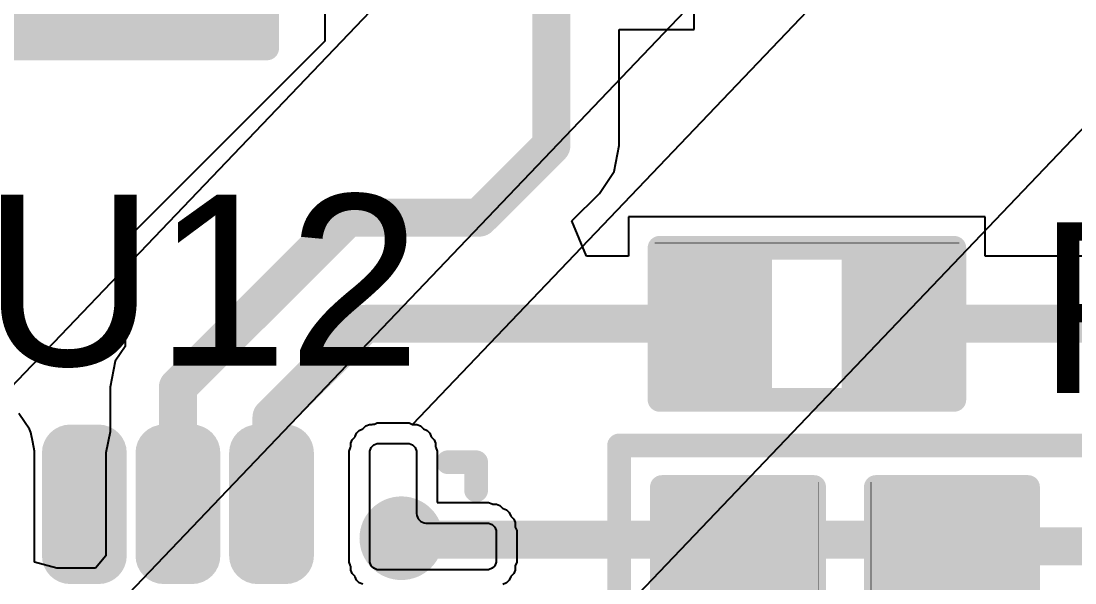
# Model space of a CAD drawing. Header units: inches. Extents: x -11 to 5428, y 0 to 5423.
# Drawn here: x 318.52 to 324.15, y 69.95 to 72.96 of the extents above; entities that cross this region are included whole.
import ezdxf

# ---------------------------------------------------------------- set-up
doc = ezdxf.new("R2010")
doc.units = ezdxf.units.IN
for name, color, linetype in [('Top Layer', 1, 'Continuous'), ('Top Overlay', 2, 'Continuous'), ('Top Paste', 8, 'Continuous'), ('Top Solder', 216, 'Continuous')]:
    doc.layers.add(name, color=color, linetype=linetype)
doc.styles.add('Arial', font='', dxfattribs={"height": 0.2})
doc.styles.get('Arial').set_extended_font_data('Arial')

# ---------------------------------------------------------------- blocks, each defined once
blk = doc.blocks.new('C___1206_578')
at = {"layer": 'Top Layer'}
for points in [[(-2.032, 0.889), (-0.508, 0.889), (-0.508, -0.889), (-2.032, -0.889)], [(0.508, 0.889), (2.032, 0.889), (2.032, -0.889), (0.508, -0.889)]]:
    blk.add_hatch(color=1, dxfattribs=at).paths.add_polyline_path(points)
at = {"layer": 'Top Paste'}
for points in [[(-2.032, 0.889), (-0.508, 0.889), (-0.508, -0.889), (-2.032, -0.889)], [(0.508, 0.889), (2.032, 0.889), (2.032, -0.889), (0.508, -0.889)]]:
    blk.add_hatch(color=8, dxfattribs=at).paths.add_polyline_path(points)
at = {"layer": 'Top Solder'}
for points in [[(-2.1336, 0.9906), (-0.4064, 0.9906), (-0.4064, -0.9906), (-2.1336, -0.9906)], [(0.4064, 0.9906), (2.1336, 0.9906), (2.1336, -0.9906), (0.4064, -0.9906)]]:
    blk.add_hatch(color=216, dxfattribs=at).paths.add_polyline_path(points)
at = {"layer": 'Top Overlay'}
for points in [[(-2.1336, 0.9906, 0.127, 0.127, 0), (-0.6096, 0.9906, 0.127, 0.127, 0)], [(-2.1336, -0.9906, 0.127, 0.127, 0), (-2.1336, 0.9906, 0.127, 0.127, 0)], [(0.6096, 0.9906, 0.127, 0.127, 0), (2.1336, 0.9906, 0.127, 0.127, 0)], [(2.1336, -0.9906, 0.127, 0.127, 0), (2.1336, 0.9906, 0.127, 0.127, 0)], [(-2.1336, -0.9906, 0.127, 0.127, 0), (-0.6096, -0.9906, 0.127, 0.127, 0)], [(0.6096, -0.9906, 0.127, 0.127, 0), (2.1336, -0.9906, 0.127, 0.127, 0)]]:
    blk.add_lwpolyline(points, format="xyseb", dxfattribs=at)
for points in [[(-2.1654, 0.9906, 0.0635, 0.0635, 1), (-2.1019, 0.9906, 0.0635, 0.0635, 1)], [(-2.1654, 0.9906, 0.0635, 0.0635, 1), (-2.1019, 0.9906, 0.0635, 0.0635, 1)], [(-0.6414, 0.9906, 0.0635, 0.0635, 1), (-0.5779, 0.9906, 0.0635, 0.0635, 1)], [(0.5778, 0.9906, 0.0635, 0.0635, 1), (0.6413, 0.9906, 0.0635, 0.0635, 1)], [(2.1018, 0.9906, 0.0635, 0.0635, 1), (2.1653, 0.9906, 0.0635, 0.0635, 1)], [(2.1018, 0.9906, 0.0635, 0.0635, 1), (2.1653, 0.9906, 0.0635, 0.0635, 1)], [(-2.1654, -0.9906, 0.0635, 0.0635, 1), (-2.1019, -0.9906, 0.0635, 0.0635, 1)], [(-2.1654, -0.9906, 0.0635, 0.0635, 1), (-2.1019, -0.9906, 0.0635, 0.0635, 1)], [(-0.6414, -0.9906, 0.0635, 0.0635, 1), (-0.5779, -0.9906, 0.0635, 0.0635, 1)], [(0.5778, -0.9906, 0.0635, 0.0635, 1), (0.6413, -0.9906, 0.0635, 0.0635, 1)], [(2.1018, -0.9906, 0.0635, 0.0635, 1), (2.1653, -0.9906, 0.0635, 0.0635, 1)], [(2.1018, -0.9906, 0.0635, 0.0635, 1), (2.1653, -0.9906, 0.0635, 0.0635, 1)]]:
    blk.add_lwpolyline(points, format="xyseb", close=True, dxfattribs=at)
blk = doc.blocks.new('R___0402_595')
at = {"layer": 'Top Layer'}
for points in [[(-0.6985, -0.3175), (-0.6985, 0.3175), (-0.2413, 0.3175), (-0.2413, -0.3175)], [(0.2413, -0.3175), (0.2413, 0.3175), (0.6985, 0.3175), (0.6985, -0.3175)]]:
    blk.add_hatch(color=1, dxfattribs=at).paths.add_polyline_path(points)
at = {"layer": 'Top Paste'}
for points in [[(-0.6985, -0.3175), (-0.6985, 0.3175), (-0.2413, 0.3175), (-0.2413, -0.3175)], [(0.2413, -0.3175), (0.2413, 0.3175), (0.6985, 0.3175), (0.6985, -0.3175)]]:
    blk.add_hatch(color=8, dxfattribs=at).paths.add_polyline_path(points)
at = {"layer": 'Top Solder'}
for points in [[(-0.7535, -0.3725), (-0.7535, 0.3725), (-0.1863, 0.3725), (-0.1863, -0.3725)], [(0.1863, -0.3725), (0.1863, 0.3725), (0.7535, 0.3725), (0.7535, -0.3725)]]:
    blk.add_hatch(color=216, dxfattribs=at).paths.add_polyline_path(points)
at = {"layer": 'Top Overlay'}
for points in [[(-0.7874, 0.4064, 0.127, 0.127, 0), (-0.7874, -0.4064, 0.127, 0.127, 0)], [(0.7874, 0.4064, 0.127, 0.127, 0), (-0.7874, 0.4064, 0.127, 0.127, 0)], [(0.7874, 0.4064, 0.127, 0.127, 0), (0.7874, -0.4064, 0.127, 0.127, 0)], [(0.7874, -0.4064, 0.127, 0.127, 0), (-0.7874, -0.4064, 0.127, 0.127, 0)], [(0.8128, -0.4318, 0.00323, 0.00323, 0), (-0.8128, -0.4318, 0.00323, 0.00323, 0)]]:
    blk.add_lwpolyline(points, format="xyseb", dxfattribs=at)
for points in [[(-0.8192, 0.4064, 0.0635, 0.0635, 1), (-0.7557, 0.4064, 0.0635, 0.0635, 1)], [(-0.8192, 0.4064, 0.0635, 0.0635, 1), (-0.7557, 0.4064, 0.0635, 0.0635, 1)], [(0.7556, 0.4064, 0.0635, 0.0635, 1), (0.8191, 0.4064, 0.0635, 0.0635, 1)], [(0.7556, 0.4064, 0.0635, 0.0635, 1), (0.8191, 0.4064, 0.0635, 0.0635, 1)], [(-0.8192, -0.4064, 0.0635, 0.0635, 1), (-0.7557, -0.4064, 0.0635, 0.0635, 1)], [(-0.8192, -0.4064, 0.0635, 0.0635, 1), (-0.7557, -0.4064, 0.0635, 0.0635, 1)], [(0.7556, -0.4064, 0.0635, 0.0635, 1), (0.8191, -0.4064, 0.0635, 0.0635, 1)], [(0.7556, -0.4064, 0.0635, 0.0635, 1), (0.8191, -0.4064, 0.0635, 0.0635, 1)], [(-0.8136, -0.4318, 0.00161, 0.00161, 1), (-0.812, -0.4318, 0.00161, 0.00161, 1)], [(0.812, -0.4318, 0.00161, 0.00161, 1), (0.8136, -0.4318, 0.00161, 0.00161, 1)]]:
    blk.add_lwpolyline(points, format="xyseb", close=True, dxfattribs=at)
blk = doc.blocks.new('R___0402_596')
at = {"layer": 'Top Layer'}
for points in [[(-0.6985, -0.3175), (-0.6985, 0.3175), (-0.2413, 0.3175), (-0.2413, -0.3175)], [(0.2413, -0.3175), (0.2413, 0.3175), (0.6985, 0.3175), (0.6985, -0.3175)]]:
    blk.add_hatch(color=1, dxfattribs=at).paths.add_polyline_path(points)
at = {"layer": 'Top Paste'}
for points in [[(-0.6985, -0.3175), (-0.6985, 0.3175), (-0.2413, 0.3175), (-0.2413, -0.3175)], [(0.2413, -0.3175), (0.2413, 0.3175), (0.6985, 0.3175), (0.6985, -0.3175)]]:
    blk.add_hatch(color=8, dxfattribs=at).paths.add_polyline_path(points)
at = {"layer": 'Top Solder'}
for points in [[(-0.7535, -0.3725), (-0.7535, 0.3725), (-0.1863, 0.3725), (-0.1863, -0.3725)], [(0.1863, -0.3725), (0.1863, 0.3725), (0.7535, 0.3725), (0.7535, -0.3725)]]:
    blk.add_hatch(color=216, dxfattribs=at).paths.add_polyline_path(points)
at = {"layer": 'Top Overlay'}
for points in [[(-0.7874, -0.4064, 0.127, 0.127, 0), (-0.7874, 0.4064, 0.127, 0.127, 0)], [(0.7874, 0.4064, 0.127, 0.127, 0), (-0.7874, 0.4064, 0.127, 0.127, 0)], [(0.7874, -0.4064, 0.127, 0.127, 0), (0.7874, 0.4064, 0.127, 0.127, 0)], [(0.7874, -0.4064, 0.127, 0.127, 0), (-0.7874, -0.4064, 0.127, 0.127, 0)], [(0.8128, -0.4318, 0.00323, 0.00323, 0), (-0.8128, -0.4318, 0.00323, 0.00323, 0)]]:
    blk.add_lwpolyline(points, format="xyseb", dxfattribs=at)
for points in [[(-0.8191, 0.4064, 0.0635, 0.0635, 1), (-0.7556, 0.4064, 0.0635, 0.0635, 1)], [(-0.8191, 0.4064, 0.0635, 0.0635, 1), (-0.7556, 0.4064, 0.0635, 0.0635, 1)], [(0.7557, 0.4064, 0.0635, 0.0635, 1), (0.8192, 0.4064, 0.0635, 0.0635, 1)], [(0.7557, 0.4064, 0.0635, 0.0635, 1), (0.8192, 0.4064, 0.0635, 0.0635, 1)], [(-0.8191, -0.4064, 0.0635, 0.0635, 1), (-0.7556, -0.4064, 0.0635, 0.0635, 1)], [(-0.8191, -0.4064, 0.0635, 0.0635, 1), (-0.7556, -0.4064, 0.0635, 0.0635, 1)], [(0.7557, -0.4064, 0.0635, 0.0635, 1), (0.8192, -0.4064, 0.0635, 0.0635, 1)], [(0.7557, -0.4064, 0.0635, 0.0635, 1), (0.8192, -0.4064, 0.0635, 0.0635, 1)], [(-0.8136, -0.4318, 0.00161, 0.00161, 1), (-0.812, -0.4318, 0.00161, 0.00161, 1)], [(0.812, -0.4318, 0.00161, 0.00161, 1), (0.8136, -0.4318, 0.00161, 0.00161, 1)]]:
    blk.add_lwpolyline(points, format="xyseb", close=True, dxfattribs=at)
blk = doc.blocks.new('R___0402_609')
at = {"layer": 'Top Layer'}
for points in [[(-0.6985, -0.3175), (-0.6985, 0.3175), (-0.2413, 0.3175), (-0.2413, -0.3175)], [(0.2413, -0.3175), (0.2413, 0.3175), (0.6985, 0.3175), (0.6985, -0.3175)]]:
    blk.add_hatch(color=1, dxfattribs=at).paths.add_polyline_path(points)
at = {"layer": 'Top Paste'}
for points in [[(-0.6985, -0.3175), (-0.6985, 0.3175), (-0.2413, 0.3175), (-0.2413, -0.3175)], [(0.2413, -0.3175), (0.2413, 0.3175), (0.6985, 0.3175), (0.6985, -0.3175)]]:
    blk.add_hatch(color=8, dxfattribs=at).paths.add_polyline_path(points)
at = {"layer": 'Top Solder'}
for points in [[(-0.7535, -0.3725), (-0.7535, 0.3725), (-0.1863, 0.3725), (-0.1863, -0.3725)], [(0.1863, -0.3725), (0.1863, 0.3725), (0.7535, 0.3725), (0.7535, -0.3725)]]:
    blk.add_hatch(color=216, dxfattribs=at).paths.add_polyline_path(points)
at = {"layer": 'Top Overlay'}
for points in [[(-0.7874, 0.4064, 0.127, 0.127, 0), (-0.7874, -0.4064, 0.127, 0.127, 0)], [(-0.7874, 0.4064, 0.127, 0.127, 0), (0.7874, 0.4064, 0.127, 0.127, 0)], [(0.7874, 0.4064, 0.127, 0.127, 0), (0.7874, -0.4064, 0.127, 0.127, 0)], [(-0.7874, -0.4064, 0.127, 0.127, 0), (0.7874, -0.4064, 0.127, 0.127, 0)], [(-0.8128, -0.4318, 0.00323, 0.00323, 0), (0.8128, -0.4318, 0.00323, 0.00323, 0)]]:
    blk.add_lwpolyline(points, format="xyseb", dxfattribs=at)
for points in [[(-0.8192, 0.4064, 0.0635, 0.0635, 1), (-0.7557, 0.4064, 0.0635, 0.0635, 1)], [(-0.8192, 0.4064, 0.0635, 0.0635, 1), (-0.7557, 0.4064, 0.0635, 0.0635, 1)], [(0.7556, 0.4064, 0.0635, 0.0635, 1), (0.8191, 0.4064, 0.0635, 0.0635, 1)], [(0.7556, 0.4064, 0.0635, 0.0635, 1), (0.8191, 0.4064, 0.0635, 0.0635, 1)], [(-0.8192, -0.4064, 0.0635, 0.0635, 1), (-0.7557, -0.4064, 0.0635, 0.0635, 1)], [(-0.8192, -0.4064, 0.0635, 0.0635, 1), (-0.7557, -0.4064, 0.0635, 0.0635, 1)], [(0.7556, -0.4064, 0.0635, 0.0635, 1), (0.8191, -0.4064, 0.0635, 0.0635, 1)], [(0.7556, -0.4064, 0.0635, 0.0635, 1), (0.8191, -0.4064, 0.0635, 0.0635, 1)], [(-0.8136, -0.4318, 0.00161, 0.00161, 1), (-0.812, -0.4318, 0.00161, 0.00161, 1)], [(0.812, -0.4318, 0.00161, 0.00161, 1), (0.8136, -0.4318, 0.00161, 0.00161, 1)]]:
    blk.add_lwpolyline(points, format="xyseb", close=True, dxfattribs=at)
blk = doc.blocks.new('13_WQFN_HR__3_2__610')
at = {"layer": 'Top Layer'}
h = blk.add_hatch(color=1, dxfattribs=at)
edge = h.paths.add_edge_path()
edge.add_arc((0.6, 0.575), 0.05, 90, 180)
edge.add_line((0.55, 0.575), (0.55, 0.425))
edge.add_arc((0.6, 0.425), 0.05, 180, 270)
edge.add_line((0.6, 0.375), (1.15, 0.375))
edge.add_arc((1.15, 0.425), 0.05, 270, 360)
edge.add_line((1.2, 0.425), (1.2, 0.575))
edge.add_arc((1.15, 0.575), 0.05, 0, 90)
edge.add_line((1.15, 0.625), (0.6, 0.625))
h = blk.add_hatch(color=1, dxfattribs=at)
edge = h.paths.add_edge_path()
edge.add_arc((0.6, 0.075), 0.05, 90, 180)
edge.add_line((0.55, 0.075), (0.55, -0.075))
edge.add_arc((0.6, -0.075), 0.05, 180, 270)
edge.add_line((0.6, -0.125), (1.15, -0.125))
edge.add_arc((1.15, -0.075), 0.05, 270, 360)
edge.add_line((1.2, -0.075), (1.2, 0.075))
edge.add_arc((1.15, 0.075), 0.05, 0, 90)
edge.add_line((1.15, 0.125), (0.6, 0.125))
h = blk.add_hatch(color=1, dxfattribs=at)
edge = h.paths.add_edge_path()
edge.add_arc((0.6, -0.425), 0.05, 90, 180)
edge.add_line((0.55, -0.425), (0.55, -0.575))
edge.add_arc((0.6, -0.575), 0.05, 180, 270)
edge.add_line((0.6, -0.625), (1.15, -0.625))
edge.add_arc((1.15, -0.575), 0.05, 270, 360)
edge.add_line((1.2, -0.575), (1.2, -0.425))
edge.add_arc((1.15, -0.425), 0.05, 0, 90)
edge.add_line((1.15, -0.375), (0.6, -0.375))
h = blk.add_hatch(color=1, dxfattribs=at)
edge = h.paths.add_edge_path()
edge.add_arc((0.6937, -1.1938), 0.1221, 0, 360)
at = {"layer": 'Top Paste'}
h = blk.add_hatch(color=8, dxfattribs=at)
edge = h.paths.add_edge_path()
edge.add_arc((0.6, 0.575), 0.05, 90, 180)
edge.add_line((0.55, 0.575), (0.55, 0.425))
edge.add_arc((0.6, 0.425), 0.05, 180, 270)
edge.add_line((0.6, 0.375), (1.15, 0.375))
edge.add_arc((1.15, 0.425), 0.05, 270, 360)
edge.add_line((1.2, 0.425), (1.2, 0.575))
edge.add_arc((1.15, 0.575), 0.05, 0, 90)
edge.add_line((1.15, 0.625), (0.6, 0.625))
h = blk.add_hatch(color=8, dxfattribs=at)
edge = h.paths.add_edge_path()
edge.add_arc((0.6, 0.075), 0.05, 90, 180)
edge.add_line((0.55, 0.075), (0.55, -0.075))
edge.add_arc((0.6, -0.075), 0.05, 180, 270)
edge.add_line((0.6, -0.125), (1.15, -0.125))
edge.add_arc((1.15, -0.075), 0.05, 270, 360)
edge.add_line((1.2, -0.075), (1.2, 0.075))
edge.add_arc((1.15, 0.075), 0.05, 0, 90)
edge.add_line((1.15, 0.125), (0.6, 0.125))
h = blk.add_hatch(color=8, dxfattribs=at)
edge = h.paths.add_edge_path()
edge.add_arc((0.6, -0.425), 0.05, 90, 180)
edge.add_line((0.55, -0.425), (0.55, -0.575))
edge.add_arc((0.6, -0.575), 0.05, 180, 270)
edge.add_line((0.6, -0.625), (1.15, -0.625))
edge.add_arc((1.15, -0.575), 0.05, 270, 360)
edge.add_line((1.2, -0.575), (1.2, -0.425))
edge.add_arc((1.15, -0.425), 0.05, 0, 90)
edge.add_line((1.15, -0.375), (0.6, -0.375))
h = blk.add_hatch(color=8, dxfattribs=at)
edge = h.paths.add_edge_path()
edge.add_arc((0.6937, -1.1938), 0.1221, 0, 360)
at = {"layer": 'Top Solder'}
h = blk.add_hatch(color=216, dxfattribs=at)
edge = h.paths.add_edge_path()
edge.add_arc((0.6, 0.575), 0.1516, 90, 180)
edge.add_line((0.4484, 0.575), (0.4484, 0.425))
edge.add_arc((0.6, 0.425), 0.1516, 180, 270)
edge.add_line((0.6, 0.2734), (1.15, 0.2734))
edge.add_arc((1.15, 0.425), 0.1516, 270, 360)
edge.add_line((1.3016, 0.425), (1.3016, 0.575))
edge.add_arc((1.15, 0.575), 0.1516, 0, 90)
edge.add_line((1.15, 0.7266), (0.6, 0.7266))
h = blk.add_hatch(color=216, dxfattribs=at)
edge = h.paths.add_edge_path()
edge.add_arc((0.6, 0.075), 0.1516, 90, 180)
edge.add_line((0.4484, 0.075), (0.4484, -0.075))
edge.add_arc((0.6, -0.075), 0.1516, 180, 270)
edge.add_line((0.6, -0.2266), (1.15, -0.2266))
edge.add_arc((1.15, -0.075), 0.1516, 270, 360)
edge.add_line((1.3016, -0.075), (1.3016, 0.075))
edge.add_arc((1.15, 0.075), 0.1516, 0, 90)
edge.add_line((1.15, 0.2266), (0.6, 0.2266))
h = blk.add_hatch(color=216, dxfattribs=at)
edge = h.paths.add_edge_path()
edge.add_arc((0.6, -0.425), 0.1516, 90, 180)
edge.add_line((0.4484, -0.425), (0.4484, -0.575))
edge.add_arc((0.6, -0.575), 0.1516, 180, 270)
edge.add_line((0.6, -0.7266), (1.15, -0.7266))
edge.add_arc((1.15, -0.575), 0.1516, 270, 360)
edge.add_line((1.3016, -0.575), (1.3016, -0.425))
edge.add_arc((1.15, -0.425), 0.1516, 0, 90)
edge.add_line((1.15, -0.2734), (0.6, -0.2734))
h = blk.add_hatch(color=216, dxfattribs=at)
edge = h.paths.add_edge_path()
edge.add_arc((0.6937, -1.1938), 0.2237, 0, 360)
at = {"layer": 'Top Layer'}
for p, q in [((0.525, -1.0651), (0.5326, -1.0467)), ((0.525, -1.075), (0.525, -1.0651)), ((0.5326, -1.0467), (0.5467, -1.0326)), ((0.5467, -1.0326), (0.5651, -1.025)), ((0.5651, -1.025), (0.575, -1.025)), ((0.575, -1.025), (0.575, -1.025)), ((0.575, -1.025), (1.15, -1.025)), ((1.15, -1.025), (1.1599, -1.025)), ((1.1599, -1.025), (1.1783, -1.0326)), ((1.1783, -1.0326), (1.1924, -1.0467)), ((1.1924, -1.0467), (1.2, -1.0651)), ((1.2, -1.0651), (1.2, -1.075)), ((0.525, -1.65), (0.525, -1.075)), ((1.2, -1.075), (1.2, -1.075)), ((1.2, -1.075), (1.2, -1.225)), ((1.2, -1.075), (1.2, -1.075)), ((1.2, -1.235), (1.1924, -1.2534)), ((1.2, -1.225), (1.2, -1.235)), ((0.7972, -1.2835), (0.7834, -1.2973)), ((0.8152, -1.276), (0.7972, -1.2835)), ((0.825, -1.275), (0.8152, -1.276)), ((1.15, -1.275), (0.825, -1.275)), ((1.1599, -1.275), (1.15, -1.275)), ((1.15, -1.275), (1.15, -1.275)), ((1.1783, -1.2674), (1.1599, -1.275)), ((1.1924, -1.2534), (1.1783, -1.2674)), ((0.776, -1.3153), (0.775, -1.325)), ((0.775, -1.325), (0.775, -1.325)), ((0.775, -1.325), (0.775, -1.65)), ((0.7834, -1.2973), (0.776, -1.3153)), ((0.525, -1.66), (0.525, -1.65)), ((0.525, -1.65), (0.525, -1.65)), ((0.5326, -1.6784), (0.525, -1.66)), ((0.5467, -1.6924), (0.5326, -1.6784)), ((0.7674, -1.6784), (0.7533, -1.6924)), ((0.775, -1.66), (0.7674, -1.6784)), ((0.775, -1.65), (0.775, -1.66)), ((0.5651, -1.7), (0.5467, -1.6924)), ((0.575, -1.7), (0.5651, -1.7)), ((0.725, -1.7), (0.575, -1.7)), ((0.7349, -1.7), (0.725, -1.7)), ((0.725, -1.7), (0.725, -1.7)), ((0.7533, -1.6924), (0.7349, -1.7))]:
    blk.add_line(p, q, dxfattribs=at)
at = {"layer": 'Top Overlay'}
for points in [[(1.1, -1.4433, 0.127, 0.127, 0), (1.1, -1.5933, 0.127, 0.127, 0)], [(0.95, -1.5933, 0.127, 0.127, 0), (1.1, -1.5933, 0.127, 0.127, 0)]]:
    blk.add_lwpolyline(points, format="xyseb", dxfattribs=at)
for points in [[(1.0682, -1.4433, 0.0635, 0.0635, 1), (1.1317, -1.4433, 0.0635, 0.0635, 1)], [(0.9183, -1.5933, 0.0635, 0.0635, 1), (0.9818, -1.5933, 0.0635, 0.0635, 1)], [(1.0682, -1.5933, 0.0635, 0.0635, 1), (1.1317, -1.5933, 0.0635, 0.0635, 1)], [(1.0682, -1.5933, 0.0635, 0.0635, 1), (1.1317, -1.5933, 0.0635, 0.0635, 1)]]:
    blk.add_lwpolyline(points, format="xyseb", close=True, dxfattribs=at)
at = {"layer": 'Top Solder'}
for p, q in [((1.31, 1.075), (5353.8681, -5108.1983)), ((-0.4227, 1.0466), (5353.8681, -5108.1983)), ((0.4548, -0.9689), (0.4689, -0.9549)), ((0.4689, -0.9549), (0.4873, -0.9473)), ((0.4873, -0.9472), (0.4891, -0.9465)), ((0.4873, -0.9473), (0.4873, -0.9472)), ((0.4891, -0.9465), (0.5046, -0.931)), ((0.5046, -0.931), (0.523, -0.9234)), ((0.523, -0.9234), (0.5448, -0.9234)), ((0.5448, -0.9234), (0.5467, -0.9227)), ((0.5467, -0.9227), (0.5651, -0.9151)), ((0.5467, -0.9227), (0.5467, -0.9227)), ((0.5651, -0.9151), (0.575, -0.9151)), ((0.575, -0.9151), (1.1499, -0.9151)), ((1.1499, -0.9151), (1.1599, -0.9151)), ((1.1599, -0.9151), (1.1783, -0.9227)), ((1.1783, -0.9227), (1.1783, -0.9227)), ((1.1783, -0.9227), (1.1801, -0.9234)), ((1.1801, -0.9234), (1.202, -0.9234)), ((1.202, -0.9234), (1.2204, -0.931)), ((1.2204, -0.931), (1.2345, -0.9451)), ((1.2345, -0.9451), (1.2345, -0.9451)), ((1.2345, -0.9451), (1.2358, -0.9465)), ((1.2358, -0.9465), (1.2377, -0.9472)), ((1.2377, -0.9472), (1.2377, -0.9472)), ((1.2377, -0.9472), (1.2561, -0.9549)), ((1.2561, -0.9549), (1.2701, -0.9689)), ((0.4472, -0.9873), (0.4548, -0.9689)), ((1.2701, -0.9689), (1.2778, -0.9873)), ((1.2778, -0.9873), (1.2778, -0.9873)), ((1.2778, -0.9873), (1.2785, -0.9892)), ((1.2785, -0.9892), (1.2799, -0.9905)), ((1.2799, -0.9905), (1.2799, -0.9905)), ((1.2799, -0.9905), (1.294, -1.0046)), ((1.294, -1.0046), (1.3016, -1.023)), ((1.3016, -1.023), (1.3016, -1.0371)), ((1.3016, -1.0371), (1.3043, -1.0402)), ((1.3043, -1.0402), (1.3036, -1.0498)), ((1.3036, -1.0498), (1.31, -1.0651)), ((1.31, -1.0651), (1.31, -1.075)), ((1.31, -1.075), (1.31, -1.075)), ((1.31, -1.075), (1.31, -1.075)), ((1.31, -1.075), (1.31, -1.075)), ((1.31, -1.075), (1.31, -1.075)), ((1.31, -1.075), (1.31, -1.225)), ((1.31, -1.235), (1.3024, -1.2533)), ((1.31, -1.225), (1.31, -1.235)), ((1.3016, -1.2771), (1.294, -1.2954)), ((1.3024, -1.2534), (1.3016, -1.2552)), ((1.3016, -1.2552), (1.3016, -1.2771)), ((1.3024, -1.2533), (1.3024, -1.2534)), ((1.3024, -1.2533), (5353.8681, -5108.1983)), ((1.2561, -1.3452), (1.2359, -1.3536)), ((1.2701, -1.3311), (1.2561, -1.3452)), ((1.2778, -1.3127), (1.2701, -1.3311)), ((1.2785, -1.3109), (1.2778, -1.3127)), ((1.2778, -1.3127), (1.2778, -1.3127)), ((1.2799, -1.3095), (1.2785, -1.3109)), ((1.294, -1.2954), (1.2799, -1.3095)), ((1.2799, -1.3095), (1.2799, -1.3095)), ((1.15, -1.385), (0.885, -1.385)), ((0.885, -1.385), (0.885, -1.65)), ((1.1599, -1.385), (1.15, -1.385)), ((1.15, -1.385), (1.15, -1.385)), ((1.1783, -1.3774), (1.1599, -1.385)), ((1.1802, -1.3766), (1.1783, -1.3774)), ((1.1783, -1.3774), (1.1783, -1.3774)), ((1.202, -1.3766), (1.1802, -1.3766)), ((1.2204, -1.369), (1.202, -1.3766)), ((1.2345, -1.355), (1.2204, -1.369)), ((1.2359, -1.3536), (1.2345, -1.355)), ((1.2345, -1.355), (1.2345, -1.355)), ((-0.4226, -1.6783), (5353.8681, -5108.1983)), ((0.8774, -1.6784), (0.8766, -1.6802)), ((0.8766, -1.6802), (0.8766, -1.7021)), ((0.885, -1.66), (0.8774, -1.6783)), ((0.8774, -1.6783), (0.8774, -1.6784)), ((0.885, -1.65), (0.885, -1.66)), ((0.4548, -1.7561), (0.4465, -1.7359)), ((0.8528, -1.7377), (0.8451, -1.7561)), ((0.8535, -1.7359), (0.8528, -1.7377)), ((0.8528, -1.7377), (0.8528, -1.7377)), ((0.8549, -1.7345), (0.8535, -1.7359)), ((0.869, -1.7204), (0.8549, -1.7345)), ((0.8549, -1.7345), (0.8549, -1.7345)), ((0.8766, -1.7021), (0.869, -1.7204)), ((0.4689, -1.7702), (0.4548, -1.7561)), ((0.4891, -1.7785), (0.4689, -1.7702)), ((0.4905, -1.78), (0.4891, -1.7785)), ((0.5046, -1.794), (0.4905, -1.78)), ((0.4905, -1.78), (0.4905, -1.78)), ((0.523, -1.8016), (0.5046, -1.794)), ((0.5448, -1.8016), (0.523, -1.8016)), ((0.5467, -1.8024), (0.5448, -1.8016)), ((0.7552, -1.8016), (0.7533, -1.8024)), ((0.777, -1.8016), (0.7552, -1.8016)), ((0.7954, -1.794), (0.777, -1.8016)), ((0.8095, -1.78), (0.7954, -1.794)), ((0.8109, -1.7786), (0.8095, -1.78)), ((0.8095, -1.78), (0.8095, -1.78)), ((0.8311, -1.7702), (0.8109, -1.7786)), ((0.8451, -1.7561), (0.8311, -1.7702)), ((0.5651, -1.81), (0.5467, -1.8024)), ((0.5467, -1.8024), (0.5467, -1.8024)), ((0.575, -1.81), (0.5651, -1.81)), ((0.725, -1.81), (0.575, -1.81)), ((0.7349, -1.81), (0.725, -1.81)), ((0.725, -1.81), (0.725, -1.81)), ((0.725, -1.81), (0.725, -1.81)), ((0.725, -1.81), (0.725, -1.81)), ((0.7533, -1.8024), (0.7349, -1.81)), ((0.7533, -1.8024), (0.7533, -1.8024))]:
    blk.add_line(p, q, dxfattribs=at)

msp = doc.modelspace()

# ---------------------------------------------------------------- linework, layer by layer
at = {"layer": 'Top Layer'}
for p, q in [((320.1445, 78.2964), (320.1445, 72.8507)), ((322.1167, 72.9134), (322.1167, 74.6914)), ((321.7172, 72.2925), (321.7172, 72.9134)), ((321.7172, 72.9134), (322.1167, 72.9134)), ((320.1445, 72.8507), (319.0765, 71.7826)), ((321.6896, 72.1538), (321.7172, 72.2925)), ((321.7172, 72.2925), (321.7172, 72.2925)), ((321.6111, 72.0361), (321.6896, 72.1538)), ((321.4638, 71.8889), (321.611, 72.0361)), ((321.611, 72.0361), (321.6111, 72.0361)), ((323.6725, 71.9101), (321.7675, 71.9101)), ((321.7675, 71.9101), (321.7675, 71.7012)), ((323.6725, 71.7012), (323.6725, 71.9101)), ((321.5416, 71.7012), (321.4638, 71.8889)), ((319.0765, 71.7826), (319.0765, 71.217)), ((321.7675, 71.7012), (321.5416, 71.7012)), ((325.1899, 71.7012), (323.6725, 71.7012)), ((319.0765, 71.217), (319.0242, 71.1388)), ((319.0242, 71.1388), (318.9966, 71)), ((318.9966, 71), (318.9966, 71)), ((318.9966, 71), (318.9966, 70.761)), ((318.5397, 70.8148), (318.5097, 70.8598)), ((318.5658, 70.7758), (318.5397, 70.8148)), ((318.5734, 70.7574), (318.5658, 70.7758)), ((318.5658, 70.7758), (318.5658, 70.7758)), ((318.5658, 70.7758), (318.5658, 70.7758)), ((318.5838, 70.7053), (318.5734, 70.7574)), ((318.9966, 70.761), (318.9742, 70.6484)), ((318.5931, 70.6584), (318.5838, 70.7053)), ((318.5931, 70.6484), (318.5931, 70.6584)), ((318.5931, 70.0735), (318.5931, 70.6484)), ((318.5931, 70.6484), (318.5931, 70.6484)), ((318.9742, 70.6484), (318.9742, 70.0984)), ((318.5931, 70.0635), (318.5931, 70.0735)), ((318.7125, 70.031), (318.5931, 70.0635)), ((318.9742, 70.0984), (318.9189, 70.031)), ((318.9189, 70.031), (318.7125, 70.031))]:
    msp.add_line(p, q, dxfattribs=at)
for points in [[(321.3547, 72.2925, 0.2032, 0.2032, 0), (321.3547, 73.8024, 0.2032, 0.2032, 0)], [(320.9686, 71.9065, 0.2032, 0.2032, 0), (321.3547, 72.2925, 0.2032, 0.2032, 0)], [(319.3591, 71, 0.2032, 0.2032, 0), (320.2656, 71.9065, 0.2032, 0.2032, 0)], [(320.2656, 71.9065, 0.2032, 0.2032, 0), (320.9686, 71.9065, 0.2032, 0.2032, 0)], [(319.8591, 70.8393, 0.2032, 0.2032, 0), (320.3585, 71.3386, 0.2032, 0.2032, 0)], [(320.3585, 71.3386, 0.2032, 0.2032, 0), (322.2557, 71.3386, 0.2032, 0.2032, 0)], [(323.1898, 71.3386, 0.2032, 0.2032, 0), (325.1899, 71.3386, 0.2032, 0.2032, 0)], [(319.3591, 70.3734, 0.2032, 0.2032, 0), (319.3591, 71, 0.2032, 0.2032, 0)], [(319.8591, 70.3734, 0.2032, 0.2032, 0), (319.8591, 70.8393, 0.2032, 0.2032, 0)], [(320.5529, 70.1922, 0.2032, 0.2032, 0), (320.5608, 70.1844, 0.2032, 0.2032, 0)], [(320.5608, 70.1844, 0.2032, 0.2032, 0), (323.4587, 70.1844, 0.2032, 0.2032, 0)], [(323.4587, 70.1844, 0.2032, 0.2032, 0), (323.4946, 70.1484, 0.2032, 0.2032, 0)], [(323.4946, 70.1484, 0.2032, 0.2032, 0), (324.6249, 70.1484, 0.2032, 0.2032, 0)]]:
    msp.add_lwpolyline(points, format="xyseb", dxfattribs=at)
for points in [[(321.3039, 72.2925, 0.1016, 0.1016, 1), (321.4055, 72.2925, 0.1016, 0.1016, 1)], [(321.3039, 72.2925, 0.1016, 0.1016, 1), (321.4055, 72.2925, 0.1016, 0.1016, 1)], [(320.2148, 71.9065, 0.1016, 0.1016, 1), (320.3164, 71.9065, 0.1016, 0.1016, 1)], [(320.2148, 71.9065, 0.1016, 0.1016, 1), (320.3164, 71.9065, 0.1016, 0.1016, 1)], [(320.9178, 71.9065, 0.1016, 0.1016, 1), (321.0194, 71.9065, 0.1016, 0.1016, 1)], [(320.9178, 71.9065, 0.1016, 0.1016, 1), (321.0194, 71.9065, 0.1016, 0.1016, 1)], [(320.3077, 71.3386, 0.1016, 0.1016, 1), (320.4093, 71.3386, 0.1016, 0.1016, 1)], [(320.3077, 71.3386, 0.1016, 0.1016, 1), (320.4093, 71.3386, 0.1016, 0.1016, 1)], [(322.2049, 71.3386, 0.1016, 0.1016, 1), (322.3065, 71.3386, 0.1016, 0.1016, 1)], [(323.139, 71.3386, 0.1016, 0.1016, 1), (323.2406, 71.3386, 0.1016, 0.1016, 1)], [(319.3083, 71, 0.1016, 0.1016, 1), (319.4099, 71, 0.1016, 0.1016, 1)], [(319.3083, 71, 0.1016, 0.1016, 1), (319.4099, 71, 0.1016, 0.1016, 1)], [(319.8083, 70.8393, 0.1016, 0.1016, 1), (319.9099, 70.8393, 0.1016, 0.1016, 1)], [(319.8083, 70.8393, 0.1016, 0.1016, 1), (319.9099, 70.8393, 0.1016, 0.1016, 1)], [(319.3083, 70.3734, 0.1016, 0.1016, 1), (319.4099, 70.3734, 0.1016, 0.1016, 1)], [(319.8083, 70.3734, 0.1016, 0.1016, 1), (319.9099, 70.3734, 0.1016, 0.1016, 1)], [(320.5021, 70.1922, 0.1016, 0.1016, 1), (320.6037, 70.1922, 0.1016, 0.1016, 1)], [(320.51, 70.1844, 0.1016, 0.1016, 1), (320.6116, 70.1844, 0.1016, 0.1016, 1)], [(320.51, 70.1844, 0.1016, 0.1016, 1), (320.6116, 70.1844, 0.1016, 0.1016, 1)], [(323.4079, 70.1844, 0.1016, 0.1016, 1), (323.5095, 70.1844, 0.1016, 0.1016, 1)], [(323.4079, 70.1844, 0.1016, 0.1016, 1), (323.5095, 70.1844, 0.1016, 0.1016, 1)], [(323.4438, 70.1484, 0.1016, 0.1016, 1), (323.5454, 70.1484, 0.1016, 0.1016, 1)], [(323.4438, 70.1484, 0.1016, 0.1016, 1), (323.5454, 70.1484, 0.1016, 0.1016, 1)]]:
    msp.add_lwpolyline(points, format="xyseb", close=True, dxfattribs=at)
at = {"layer": 'Top Overlay'}
for points in [[(321.7164, 70.6882, 0.127, 0.127, 0), (325.247, 70.6882, 0.127, 0.127, 0)], [(321.7164, 68.6562, 0.127, 0.127, 0), (321.7164, 70.6882, 0.127, 0.127, 0)]]:
    msp.add_lwpolyline(points, format="xyseb", dxfattribs=at)
msp.add_lwpolyline([(321.6847, 70.6882, 0.0635, 0.0635, 1), (321.7482, 70.6882, 0.0635, 0.0635, 1)], format="xyseb", close=True, dxfattribs=at)
msp.add_lwpolyline([(321.6847, 70.6882, 0.0635, 0.0635, 1), (321.7482, 70.6882, 0.0635, 0.0635, 1)], format="xyseb", close=True, dxfattribs=at)

# ---------------------------------------------------------------- block references
for name, p, rotation in [('13_WQFN_HR__3_2__610', (319.3592, 69.4984), 90), ('R___0402_595', (322.72, 71.3386), 180), ('R___0402_609', (322.3517, 69.6785), 90), ('R___0402_596', (323.4947, 69.6785), 270)]:
    msp.add_blockref(name, p, dxfattribs=dict(rotation=rotation))
msp.add_blockref('C___1206_578', (317.7022, 73.8024))

# ---------------------------------------------------------------- texts
at = {"layer": 'Top Overlay', "style": 'Arial'}
for s, p in [('U12', (318.3148, 71.1154)), ('R71', (323.952, 70.9678))]:
    msp.add_text(s, height=0.9144, dxfattribs=at).set_placement(p)

doc.saveas('drawing.dxf')
